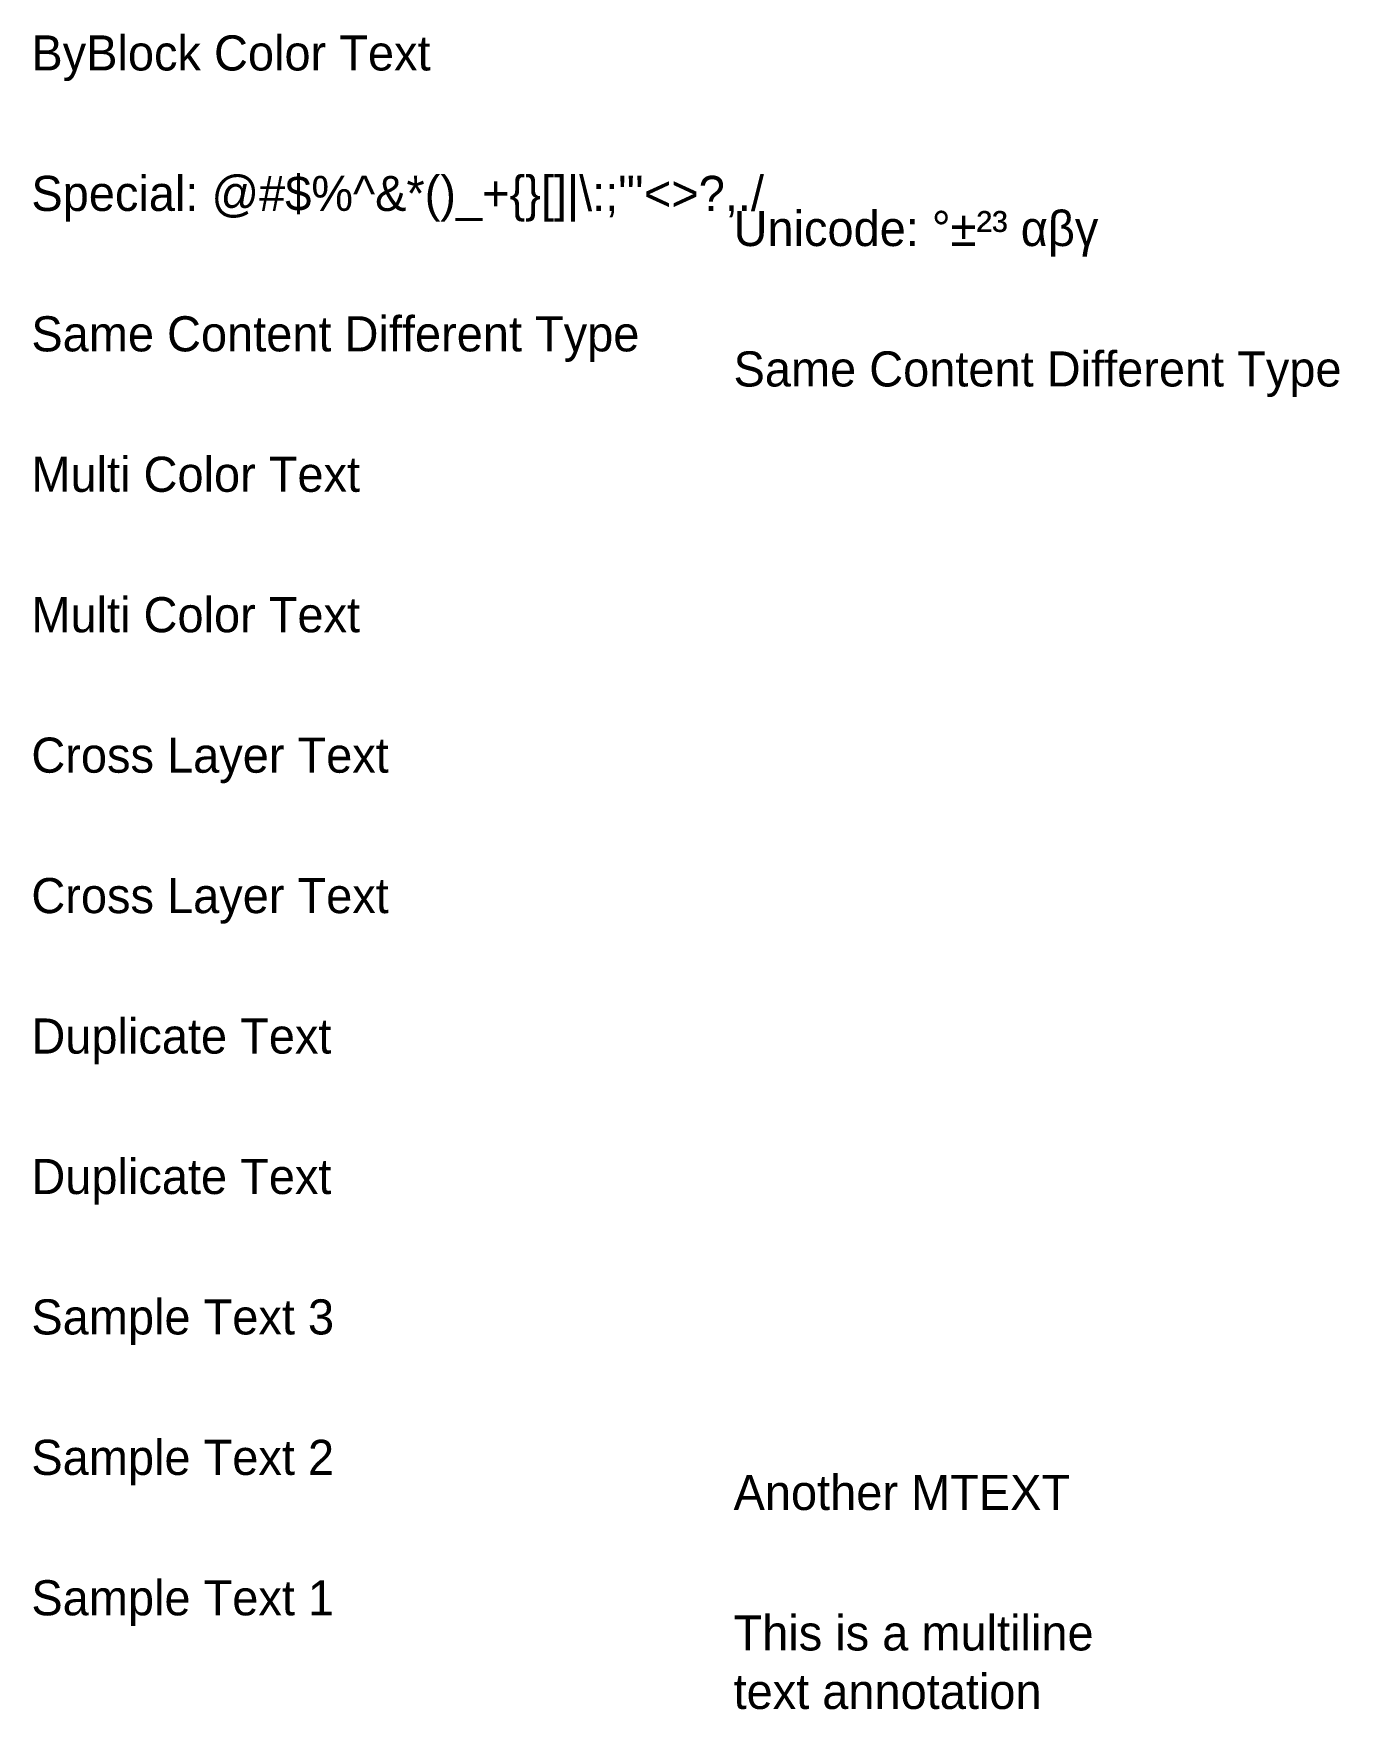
# Model space of a CAD drawing. Header units: metres. Extents: x 0 to 93, y -7 to 113.
import ezdxf

# ---------------------------------------------------------------- set-up
doc = ezdxf.new("R2010")
doc.units = ezdxf.units.M
for name, color, linetype in [('LAYER_BLUE', 5, 'Continuous'), ('LAYER_GREEN', 3, 'Continuous'), ('LAYER_RED', 1, 'Continuous'), ('LAYER_WHITE', 7, 'Continuous')]:
    doc.layers.add(name, color=color, linetype=linetype)

msp = doc.modelspace()

# ---------------------------------------------------------------- texts
at = {"layer": 'LAYER_BLUE', "color": 5}
msp.add_text('Sample Text 3', height=2.5, dxfattribs=at).set_placement((0, 20))
at = {"layer": 'LAYER_BLUE', "insert": (50, 10), "char_height": 2.5, "attachment_point": 1}
msp.add_mtext('Another MTEXT', dxfattribs=at)
at = {"layer": 'LAYER_GREEN', "color": 3}
msp.add_text('Cross Layer Text', height=2.5, dxfattribs=at).set_placement((0, 60))
at = {"layer": 'LAYER_GREEN'}
msp.add_text('Sample Text 2', height=2.5, dxfattribs=at).set_placement((0, 10))
at = {"layer": 'LAYER_RED', "color": 0}
msp.add_text('ByBlock Color Text', height=2.5, dxfattribs=at).set_placement((0, 110))
at = {"layer": 'LAYER_RED', "color": 1}
for s, p in [('Same Content Different Type', (0, 90)), ('Multi Color Text', (0, 70)), ('Cross Layer Text', (0, 50)), ('Duplicate Text', (0, 40)), ('Duplicate Text', (0, 30))]:
    msp.add_text(s, height=2.5, dxfattribs=at).set_placement(p)
at = {"layer": 'LAYER_RED', "color": 3}
msp.add_text('Multi Color Text', height=2.5, dxfattribs=at).set_placement((0, 80))
at = {"layer": 'LAYER_RED', "true_color": 0xff0000}
msp.add_text('Sample Text 1', height=2.5, dxfattribs=at).set_placement((0, 0))
at = {"layer": 'LAYER_RED', "color": 1, "insert": (50, 90), "char_height": 2.5, "attachment_point": 1}
msp.add_mtext('Same Content Different Type', dxfattribs=at)
at = {"layer": 'LAYER_RED', "true_color": 0x00ff00, "insert": (50, 0), "char_height": 2.5, "attachment_point": 1}
msp.add_mtext('This is a multiline\\Ptext annotation', dxfattribs=at)
at = {"layer": 'LAYER_WHITE', "color": 7}
msp.add_text('Special: @#$%^&*()_+{}[]|\\:;"\'<>?,./', height=2.5, dxfattribs=at).set_placement((0, 100))
at = {"layer": 'LAYER_WHITE', "color": 7, "insert": (50, 100), "char_height": 2.5, "attachment_point": 1}
msp.add_mtext('Unicode: °±²³ αβγ', dxfattribs=at)

doc.saveas('drawing.dxf')
